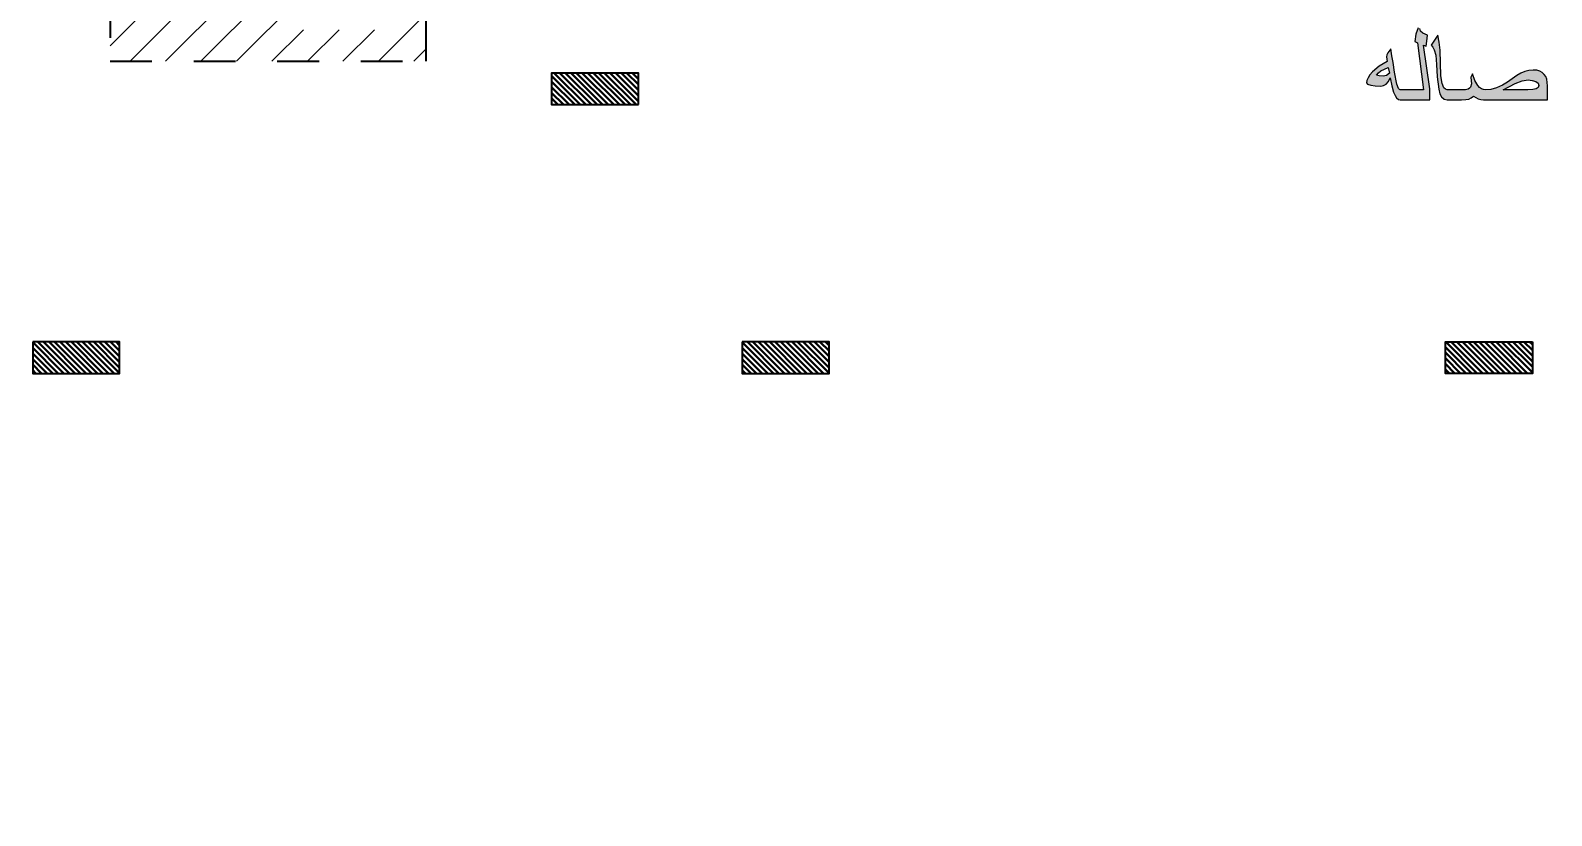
# Model space of a CAD drawing. Header units: inches. Extents: x -279 to 561, y -345 to 342.
# Drawn here: x -137.177 to -133.536, y 59.275 to 61.153 of the extents above; entities that cross this region are included whole.
import ezdxf

# ---------------------------------------------------------------- set-up
doc = ezdxf.new("R2010")
doc.units = ezdxf.units.IN
doc.header["$LTSCALE"] = 0.5
doc.header["$MEASUREMENT"] = 0
doc.linetypes.add('$0$HIDDEN', pattern=[0.375, 0.25, -0.125])
for name, color, linetype, lineweight in [('.', 14, 'Continuous', 9), ('A-GENM', 13, 'Continuous', 9), ('columns', 5, 'Continuous', 30)]:
    doc.layers.add(name, color=color, linetype=linetype, lineweight=lineweight)
for name, color, linetype in [('0.FLAT 25', 211, 'Continuous'), ('COULMN', 5, 'Continuous'), ('S-DIM', 7, 'Continuous')]:
    doc.layers.add(name, color=color, linetype=linetype)
doc.styles.get("Standard").update_dxf_attribs({"font": 'arial.ttf'})
doc.dimstyles.get("Standard").update_dxf_attribs({"dimtxt": 0.18, "dimasz": 0.18, "dimexe": 0.18, "dimexo": 0.0625, "dimgap": 0.09, "dimtad": 0, "dimtih": 1, "dimtoh": 1, "dimzin": 0, "dimdsep": 46, "dimtxsty": 'Standard', "dimcen": 0.09, "dimadec": 0, "dimazin": 0, "dimtfac": 1, "dimtofl": 0, "dimtmove": 0, "dimatfit": 3, "dimfxl": 1, "dimtolj": 1, "dimtzin": 0, "dimarcsym": 0})
pattern_1 = [(134.999999994, (809042.450978, -401349.10166), (-0.0176776695315, -0.01767766952786), [])]

# ---------------------------------------------------------------- blocks, each defined once
blk = doc.blocks.new('fbv b')
at = {"layer": '.'}
h = blk.add_hatch(dxfattribs=at)
h.set_pattern_fill('ANSI31', color=8, scale=0.05)
h.set_pattern_definition([(45, (33, 0), (-0.1122532, 0.1122532), [])])
h.paths.add_polyline_path([(1.1274, 9.1587), (-18.8526, 9.1587), (-18.8526, -15.8413), (1.1274, -15.8413)])
h.paths.add_polyline_path([(0.8774, -15.5913), (-18.6026, -15.5913), (-18.6026, 8.9087), (0.8774, 8.9087)], flags=16)
at = {"layer": 'columns', "true_color": 0x105689}
h = blk.add_hatch(dxfattribs=at)
h.set_pattern_fill('ANSI31', color=146, scale=0.2, angle=-1170)
h.set_pattern_definition([(314.999999994, (-809065.832293, 401335.719137), (0.0176776695315, 0.01767766952786), [])])
h.paths.add_polyline_path([(-12.0187, -5.9413), (-12.0187, -5.7413), (-12.5687, -5.7413), (-12.5687, -5.9413)])
h = blk.add_hatch(dxfattribs=at)
h.set_pattern_fill('ANSI31', color=146, scale=0.2, angle=-1350)
h.set_pattern_definition([(134.999999994, (809037.960978, -401349.10166), (-0.0176776695315, -0.01767766952786), [])])
h.paths.add_polyline_path([(-15.8526, -7.4413), (-15.8526, -7.6413), (-15.3026, -7.6413), (-15.3026, -7.4413)])
h = blk.add_hatch(dxfattribs=at)
h.set_pattern_fill('ANSI31', color=146, scale=0.2, angle=-1350)
h.set_pattern_definition(pattern_1)
h.paths.add_polyline_path([(-11.3626, -7.4413), (-11.3626, -7.6413), (-10.8126, -7.6413), (-10.8126, -7.4413)])
h = blk.add_hatch(dxfattribs=at)
h.set_pattern_fill('ANSI31', color=146, scale=0.2, angle=-1350)
h.set_pattern_definition(pattern_1)
h.paths.add_polyline_path([(-6.9126, -7.4413), (-6.9126, -7.6413), (-6.3626, -7.6413), (-6.3626, -7.4413)])
at = {"layer": 'COULMN'}
for points in [[(-12.0187, -5.9413), (-12.0187, -5.7413), (-12.5687, -5.7413), (-12.5687, -5.9413)], [(-15.8526, -7.4413), (-15.8526, -7.6413), (-15.3026, -7.6413), (-15.3026, -7.4413)], [(-11.3626, -7.4413), (-11.3626, -7.6413), (-10.8126, -7.6413), (-10.8126, -7.4413)], [(-6.3626, -7.4413), (-6.3626, -7.6413), (-6.9126, -7.6413), (-6.9126, -7.4413)]]:
    blk.add_lwpolyline(points, close=True, dxfattribs=at)
blk = doc.blocks.new('TGG')
at = {"layer": '.'}
h = blk.add_hatch(dxfattribs=at)
h.set_pattern_fill('ANSI31', color=0, scale=0.05)
h.set_pattern_definition([(45, (-3104.67769, -1769.5321), (-0.1122532015, 0.1122532015), [])])
h.paths.add_polyline_path([(-33.0961, -87.3685), (-33.0961, -89.3685), (-31.0961, -89.3685), (-31.0961, -87.3685)])
h.paths.add_polyline_path([(-31.2961, -88.5685), (-31.8961, -88.5685), (-31.8961, -89.1685), (-31.2961, -89.1685)], flags=16)
at = {"layer": 'A-GENM'}
h = blk.add_hatch(color=7, dxfattribs=at)
h.paths.add_polyline_path([(-24.7449, -89.612), (-24.7449, -89.5415), (-24.7841, -89.2666), (-24.769, -89.2723), (-24.7631, -89.242), (-24.7605, -89.2039), (-24.7892, -89.1903), (-24.803, -89.1779), (-24.8076, -89.1606), (-24.8194, -89.1568), (-24.8341, -89.1977), (-24.839, -89.2427), (-24.8233, -89.2517), (-24.7841, -89.5492), (-24.9325, -89.5492), (-24.9378, -89.5469), (-24.943, -89.5399), (-24.9532, -89.512), (-24.9678, -89.4372), (-24.9775, -89.3758), (-24.9854, -89.333), (-24.9921, -89.2902), (-25.0108, -89.3141), (-25.0174, -89.3277), (-25.0195, -89.34), (-25.0139, -89.3687), (-25.0655, -89.3997), (-25.1076, -89.4356), (-25.124, -89.4543), (-25.1357, -89.4722), (-25.1428, -89.4893), (-25.1451, -89.5055), (-25.1386, -89.5135), (-25.1192, -89.5199), (-25.09, -89.5242), (-25.0542, -89.5256), (-25.0374, -89.5222), (-25.0213, -89.512), (-25.007, -89.4955), (-24.9955, -89.4735), (-24.9861, -89.5242), (-24.974, -89.5646), (-24.9647, -89.5853), (-24.9548, -89.6001), (-24.9441, -89.609), (-24.9327, -89.612), (-24.8626, -89.612)], flags=0)
h.paths.add_polyline_path([(-25.0393, -89.4629), (-25.0656, -89.4613), (-25.0823, -89.4568), (-25.0694, -89.441), (-25.0539, -89.4286), (-25.0075, -89.4079), (-25.0004, -89.4427), (-25.0193, -89.4578)], flags=0)
h = blk.add_hatch(color=7, dxfattribs=at)
h.paths.add_polyline_path([(-24.5442, -89.612), (-24.5166, -89.6108), (-24.4976, -89.6071), (-24.4829, -89.6002), (-24.4683, -89.5893), (-24.439, -89.6055), (-24.4221, -89.6103), (-24.4043, -89.612), (-23.9993, -89.612), (-23.9993, -89.5232), (-24.0047, -89.4821), (-24.0114, -89.4654), (-24.0209, -89.4513), (-24.0339, -89.4392), (-24.0497, -89.4305), (-24.0684, -89.4253), (-24.0899, -89.4236), (-24.1184, -89.4258), (-24.1445, -89.4323), (-24.168, -89.4425), (-24.194, -89.4578), (-24.253, -89.5), (-24.2855, -89.5199), (-24.3237, -89.5361), (-24.3594, -89.5459), (-24.3902, -89.5492), (-24.4046, -89.5474), (-24.4179, -89.5422), (-24.4303, -89.5335), (-24.4417, -89.5213), (-24.4611, -89.4867), (-24.4741, -89.4472), (-24.4859, -89.4684), (-24.4828, -89.4912), (-24.4818, -89.5118), (-24.4869, -89.5321), (-24.4933, -89.5392), (-24.5023, -89.5443), (-24.5187, -89.548), (-24.5433, -89.5492), (-24.6357, -89.5492), (-24.6465, -89.5457), (-24.6564, -89.5353), (-24.6667, -89.5083), (-24.6742, -89.4603), (-24.6795, -89.2983), (-24.6852, -89.2472), (-24.6938, -89.2039), (-24.737, -89.2666), (-24.7255, -89.2798), (-24.7169, -89.2949), (-24.7075, -89.3286), (-24.7019, -89.3892), (-24.6978, -89.467), (-24.6883, -89.5455), (-24.6807, -89.5734), (-24.6703, -89.5935), (-24.6545, -89.6073), (-24.6342, -89.612), (-24.5879, -89.612)], flags=0)
h.paths.add_polyline_path([(-24.1246, -89.5492), (-24.28, -89.5492), (-24.2042, -89.5097), (-24.1599, -89.4922), (-24.1226, -89.4864), (-24.097, -89.4888), (-24.0748, -89.496), (-24.0593, -89.5074), (-24.0542, -89.5224), (-24.0584, -89.5343), (-24.0711, -89.5426), (-24.0929, -89.5475)], flags=0)
at = {"layer": '0.FLAT 25', "color": 1, "linetype": '$0$HIDDEN'}
blk.add_lwpolyline([(-31.0961, -87.3685), (-31.0961, -87.3685), (-33.0961, -87.3685), (-33.0961, -89.3685), (-31.0961, -89.3685)], close=True, dxfattribs=at)
at = {"layer": 'A-GENM', "color": 7}
for p, q in [((-24.8341, -89.1977), (-24.839, -89.2427)), ((-24.8194, -89.1568), (-24.8341, -89.1977)), ((-24.803, -89.1779), (-24.8076, -89.1606)), ((-24.7892, -89.1903), (-24.803, -89.1779)), ((-24.7605, -89.2039), (-24.7892, -89.1903)), ((-24.7631, -89.242), (-24.7605, -89.2039)), ((-24.6938, -89.2039), (-24.737, -89.2666)), ((-24.6852, -89.2472), (-24.6938, -89.2039)), ((-25.0174, -89.3277), (-25.0195, -89.34)), ((-25.0108, -89.3141), (-25.0174, -89.3277)), ((-24.9921, -89.2902), (-25.0108, -89.3141)), ((-24.9854, -89.333), (-24.9921, -89.2902)), ((-24.839, -89.2427), (-24.8233, -89.2517)), ((-24.8233, -89.2517), (-24.7841, -89.5492)), ((-24.7449, -89.5415), (-24.7841, -89.2666)), ((-24.7841, -89.2666), (-24.769, -89.2723)), ((-24.769, -89.2723), (-24.7631, -89.242)), ((-24.737, -89.2666), (-24.7255, -89.2798)), ((-24.7255, -89.2798), (-24.7169, -89.2949)), ((-24.7169, -89.2949), (-24.7075, -89.3286)), ((-24.7075, -89.3286), (-24.7019, -89.3892)), ((-24.6795, -89.2983), (-24.6852, -89.2472)), ((-24.6742, -89.4603), (-24.6795, -89.2983)), ((-25.0655, -89.3997), (-25.1076, -89.4356)), ((-25.0139, -89.3687), (-25.0655, -89.3997)), ((-25.0539, -89.4286), (-25.0075, -89.4079)), ((-25.0195, -89.34), (-25.0171, -89.3544)), ((-25.0171, -89.3544), (-25.0139, -89.3687)), ((-25.0075, -89.4079), (-25.0004, -89.4427)), ((-24.9775, -89.3758), (-24.9854, -89.333)), ((-24.9678, -89.4372), (-24.9775, -89.3758)), ((-24.7019, -89.3892), (-24.6978, -89.467)), ((-24.1184, -89.4258), (-24.1445, -89.4323)), ((-24.0899, -89.4236), (-24.1184, -89.4258)), ((-24.0684, -89.4253), (-24.0899, -89.4236)), ((-24.0497, -89.4305), (-24.0684, -89.4253)), ((-25.1428, -89.4893), (-25.1451, -89.5055)), ((-25.1451, -89.5055), (-25.1386, -89.5135)), ((-25.1357, -89.4722), (-25.1428, -89.4893)), ((-25.1386, -89.5135), (-25.1192, -89.5199)), ((-25.124, -89.4543), (-25.1357, -89.4722)), ((-25.1076, -89.4356), (-25.124, -89.4543)), ((-25.1192, -89.5199), (-25.09, -89.5242)), ((-25.0823, -89.4568), (-25.0694, -89.441)), ((-25.0656, -89.4613), (-25.0823, -89.4568)), ((-25.0694, -89.441), (-25.0539, -89.4286)), ((-25.0393, -89.4629), (-25.0656, -89.4613)), ((-25.0542, -89.5256), (-25.0374, -89.5222)), ((-25.0193, -89.4578), (-25.0393, -89.4629)), ((-25.0374, -89.5222), (-25.0213, -89.512)), ((-25.0213, -89.512), (-25.007, -89.4955)), ((-25.0004, -89.4427), (-25.0193, -89.4578)), ((-25.007, -89.4955), (-24.9955, -89.4735)), ((-24.9955, -89.4735), (-24.9861, -89.5242)), ((-24.9532, -89.512), (-24.9678, -89.4372)), ((-24.943, -89.5399), (-24.9532, -89.512)), ((-24.6978, -89.467), (-24.6883, -89.5455)), ((-24.6667, -89.5083), (-24.6742, -89.4603)), ((-24.6564, -89.5353), (-24.6667, -89.5083)), ((-24.4818, -89.5118), (-24.4869, -89.5321)), ((-24.4741, -89.4472), (-24.4859, -89.4684)), ((-24.4859, -89.4684), (-24.4828, -89.4912)), ((-24.4828, -89.4912), (-24.4818, -89.5118)), ((-24.4601, -89.4897), (-24.4741, -89.4472)), ((-24.4417, -89.5213), (-24.4601, -89.4897)), ((-24.4303, -89.5335), (-24.4417, -89.5213)), ((-24.2855, -89.5199), (-24.3237, -89.5361)), ((-24.253, -89.5), (-24.2855, -89.5199)), ((-24.28, -89.5492), (-24.2042, -89.5097)), ((-24.194, -89.4578), (-24.253, -89.5)), ((-24.2042, -89.5097), (-24.1599, -89.4922)), ((-24.168, -89.4425), (-24.194, -89.4578)), ((-24.1445, -89.4323), (-24.168, -89.4425)), ((-24.1599, -89.4922), (-24.1226, -89.4864)), ((-24.1226, -89.4864), (-24.097, -89.4888)), ((-24.097, -89.4888), (-24.0748, -89.496)), ((-24.0748, -89.496), (-24.0593, -89.5074)), ((-24.0593, -89.5074), (-24.0542, -89.5224)), ((-24.0542, -89.5224), (-24.0584, -89.5343)), ((-24.0339, -89.4392), (-24.0497, -89.4305)), ((-24.0209, -89.4513), (-24.0339, -89.4392)), ((-24.0114, -89.4654), (-24.0209, -89.4513)), ((-24.0047, -89.4821), (-24.0114, -89.4654)), ((-23.9993, -89.5232), (-24.0047, -89.4821)), ((-23.9993, -89.612), (-23.9993, -89.5232)), ((-25.09, -89.5242), (-25.0542, -89.5256)), ((-24.9861, -89.5242), (-24.974, -89.5646)), ((-24.974, -89.5646), (-24.9647, -89.5853)), ((-24.9647, -89.5853), (-24.9548, -89.6001)), ((-24.9548, -89.6001), (-24.9441, -89.609)), ((-24.9441, -89.609), (-24.9327, -89.612)), ((-24.9378, -89.5469), (-24.943, -89.5399)), ((-24.9325, -89.5492), (-24.9378, -89.5469)), ((-24.9327, -89.612), (-24.9097, -89.612)), ((-24.9097, -89.5492), (-24.9325, -89.5492)), ((-24.8861, -89.5492), (-24.9097, -89.5492)), ((-24.9097, -89.612), (-24.8861, -89.612)), ((-24.7841, -89.5492), (-24.8861, -89.5492)), ((-24.8861, -89.612), (-24.7449, -89.612)), ((-24.7449, -89.612), (-24.7449, -89.5415)), ((-24.6883, -89.5455), (-24.6807, -89.5734)), ((-24.6807, -89.5734), (-24.6703, -89.5935)), ((-24.6703, -89.5935), (-24.6545, -89.6073)), ((-24.6465, -89.5457), (-24.6564, -89.5353)), ((-24.6545, -89.6073), (-24.6342, -89.612)), ((-24.6357, -89.5492), (-24.6465, -89.5457)), ((-24.6114, -89.5492), (-24.6357, -89.5492)), ((-24.6342, -89.612), (-24.6114, -89.612)), ((-24.5879, -89.5492), (-24.6114, -89.5492)), ((-24.6114, -89.612), (-24.5879, -89.612)), ((-24.5433, -89.5492), (-24.5879, -89.5492)), ((-24.5879, -89.612), (-24.5442, -89.612)), ((-24.5442, -89.612), (-24.5166, -89.6108)), ((-24.5187, -89.548), (-24.5433, -89.5492)), ((-24.5023, -89.5443), (-24.5187, -89.548)), ((-24.5166, -89.6108), (-24.4976, -89.6071)), ((-24.4933, -89.5392), (-24.5023, -89.5443)), ((-24.4976, -89.6071), (-24.4829, -89.6002)), ((-24.4869, -89.5321), (-24.4933, -89.5392)), ((-24.4829, -89.6002), (-24.4683, -89.5893)), ((-24.4683, -89.5893), (-24.439, -89.6055)), ((-24.439, -89.6055), (-24.4221, -89.6103)), ((-24.4179, -89.5422), (-24.4303, -89.5335)), ((-24.4221, -89.6103), (-24.4043, -89.612)), ((-24.4046, -89.5474), (-24.4179, -89.5422)), ((-24.3902, -89.5492), (-24.4046, -89.5474)), ((-24.4043, -89.612), (-23.9993, -89.612)), ((-24.3594, -89.5459), (-24.3902, -89.5492)), ((-24.3237, -89.5361), (-24.3594, -89.5459)), ((-24.1246, -89.5492), (-24.28, -89.5492)), ((-24.0929, -89.5475), (-24.1246, -89.5492)), ((-24.0711, -89.5426), (-24.0929, -89.5475)), ((-24.0584, -89.5343), (-24.0711, -89.5426))]:
    blk.add_line(p, q, dxfattribs=at)
at = {"layer": 'COULMN'}
blk.add_blockref('fbv b', (-17.7335, -83.7012), dxfattribs=at)
blk = doc.blocks.new('*D1071')
at = {"color": 0, "linetype": 'ByBlock', "lineweight": -2, "transparency": 16777216}
for p, q in [((558.6522, 342.2788), (558.6522, 342.4729)), ((560.6522, 342.2788), (560.6522, 342.4729)), ((558.8322, 342.2929), (559.1722, 342.2929)), ((560.4722, 342.2929), (560.1322, 342.2929))]:
    blk.add_line(p, q, dxfattribs=at)
at = {"color": 0, "linetype": 'ByBlock', "transparency": 16777216}
for points in [[(558.8322, 342.3229), (558.8322, 342.2629), (558.6522, 342.2929)], [(560.4722, 342.3229), (560.4722, 342.2629), (560.6522, 342.2929)]]:
    blk.add_solid(points, dxfattribs=at)
at = {"layer": 'Defpoints', "color": 0, "linetype": 'ByBlock', "transparency": 16777216}
for p in [(560.6522, 342.2929), (558.6522, 342.2163), (560.6522, 342.2163)]:
    blk.add_point(p, dxfattribs=at)
at = {"layer": 'Defpoints', "color": 0, "ltscale": 0.5, "transparency": 16777216}
for p in [(-209.5, -305.36), (-209.5, -305.81), (-209.5, -305.81)]:
    blk.add_point(p, dxfattribs=at)
at = {"layer": 'S-DIM', "color": 0, "lineweight": -2, "ltscale": 0.5, "transparency": 16777216}
for p, q in [((-209.5, -305.18), (-209.5, -305)), ((-209.5625, -305.36), (-209.68, -305.36)), ((-209.5625, -305.81), (-209.68, -305.81)), ((-209.5, -305.99), (-209.5, -306.17))]:
    blk.add_line(p, q, dxfattribs=at)
at = {"layer": 'S-DIM', "color": 0, "ltscale": 0.5, "transparency": 16777216}
for points in [[(-209.53, -305.18), (-209.47, -305.18), (-209.5, -305.36)], [(-209.53, -305.99), (-209.47, -305.99), (-209.5, -305.81)]]:
    blk.add_solid(points, dxfattribs=at)
at = {"color": 0, "linetype": 'ByBlock', "transparency": 16777216, "insert": (559.6522, 342.2929), "char_height": 0.18, "attachment_point": 5}
blk.add_mtext('\\A1;2.0000', dxfattribs=at)
at = {"layer": 'S-DIM', "color": 0, "ltscale": 0.5, "transparency": 16777216, "insert": (-209.5, -305.585), "char_height": 0.18, "attachment_point": 5}
blk.add_mtext('\\A1;0.45', dxfattribs=at)

msp = doc.modelspace()

# ---------------------------------------------------------------- block references
at = {"xscale": 0.3782168633388276, "yscale": 0.3782168633388276, "zscale": 0.3782168633388276}
msp.add_blockref('TGG', (-124.4684, 94.8797), dxfattribs=at)

# ---------------------------------------------------------------- dimensions: what is measured, and where the dimension line sits
at = {"layer": 'S-DIM', "ltscale": 0.5}
dim = msp.add_linear_dim(base=(-209.5, -305.81), p1=(-209.5, -305.36), p2=(-209.5, -305.81), angle=90, dimstyle='Standard', dxfattribs=at)
dim.commit()
dim.dimension.update_dxf_attribs({"geometry": '*D1071', "text_midpoint": (-209.5, -305.585)})

doc.saveas('drawing.dxf')
